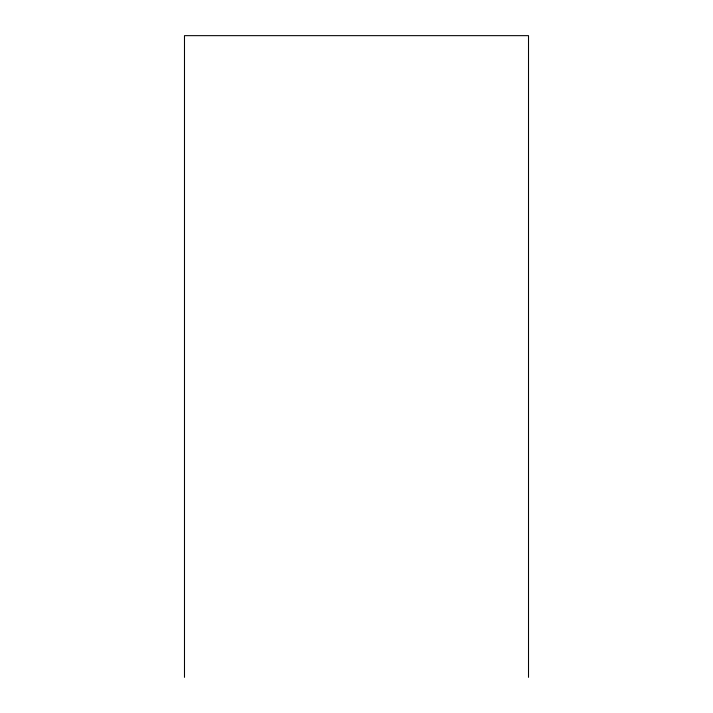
<?xml version="1.0" encoding="UTF-8"?>
<svg xmlns="http://www.w3.org/2000/svg" width="713" height="713" viewBox="0 0 713 713"><rect width="100%" height="100%" fill="white"/><g stroke="black" fill="none" stroke-linecap="round" stroke-linejoin="round"><path stroke-width="1.07" d="M528.511 677.35L528.511 35.65L184.489 35.65L184.489 677.35"/></g></svg>
